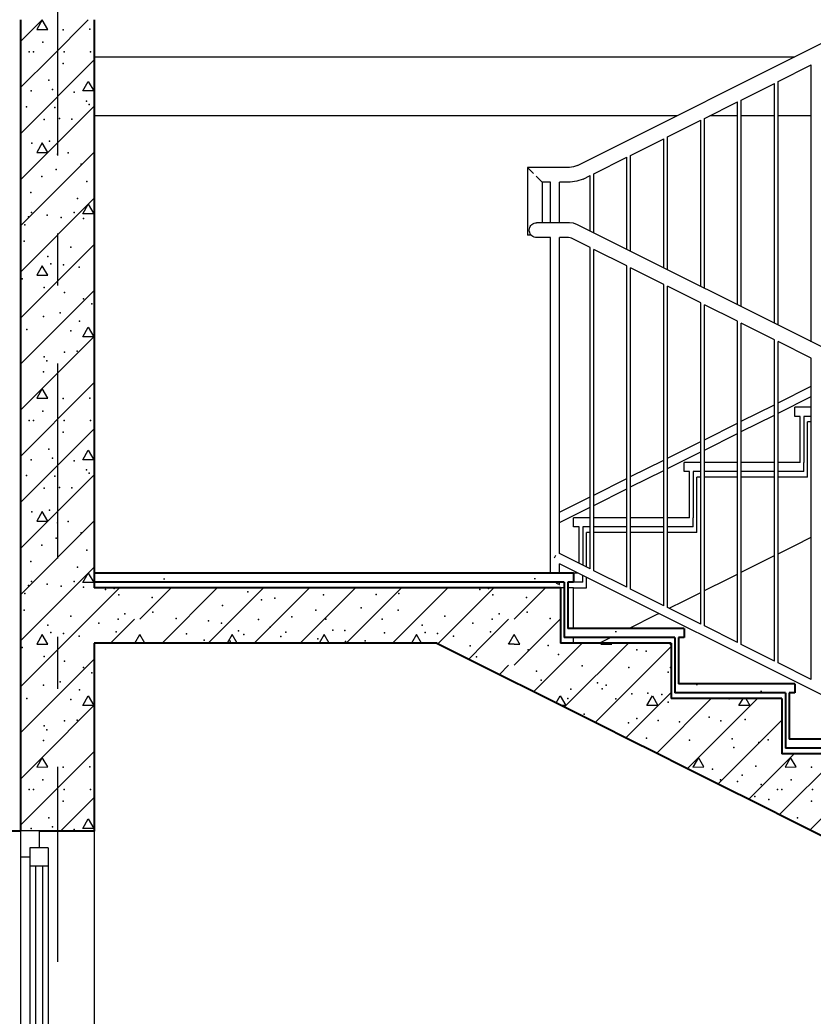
# Model space of a CAD drawing. Header units: millimetres. Extents: x 18162 to 7085488, y 72188 to 247925.
# Drawn here: x 3665227 to 3667379, y 98417 to 101118 of the extents above; entities that cross this region are included whole.
import ezdxf
from ezdxf.enums import TextEntityAlignment as Align

# ---------------------------------------------------------------- set-up
doc = ezdxf.new("R2010")
doc.units = ezdxf.units.MM
doc.header["$MEASUREMENT"] = 0
doc.linetypes.add('Double Dashed', pattern=[1093.611073, 529.166651, -211.666656, 141.111112, -211.666656])
doc.linetypes.add('Wipeout_Contour', pattern=[1000, 0, -1000])
for name, color, linetype in [('Archicad Windows', 7, 'Continuous'), ('Interior - Stair & Railing', 7, 'Continuous'), ('Structural - Bearing', 7, 'Continuous'), ('Structural - Grid', 7, 'Continuous'), ('Structural - Stair & Railing', 7, 'Continuous')]:
    doc.layers.add(name, color=color, linetype=linetype)
doc.styles.add('GENERATED_STYLE_3', font='', dxfattribs={"width": 0.8})
doc.styles.get('GENERATED_STYLE_3').set_extended_font_data('ISOCPEUR MON')
doc.dimstyles.new('GENERATED_STYLE__7', dxfattribs={"dimtxt": 220.000005, "dimasz": 114, "dimexe": 0.18, "dimexo": 342.629951, "dimgap": 0, "dimtad": 1, "dimdec": 0, "dimzin": 0, "dimdsep": 46, "dimtxsty": 'GENERATED_STYLE_3', "dimblk": 'ARROWHEAD_2', "dimblk1": 'ARROWHEAD_2', "dimblk2": 'ARROWHEAD_2', "dimcen": 0.09, "dimclrd": 13, "dimclre": 13, "dimclrt": 13, "dimadec": 0, "dimazin": 0, "dimtfac": 1, "dimtdec": 4, "dimtmove": 0, "dimatfit": 3, "dimfxl": 1, "dimtolj": 1, "dimtzin": 0, "dimarcsym": 0})
pattern_1 = [(45, (3761974.73, 95468), (-111.36932, 111.36932), [0, -105, 0, -157.5]), (110, (3762324.73, 95468), (148.0016, 53.86817), [0, -77, 0, -133])]

# ---------------------------------------------------------------- blocks, each defined once
blk = doc.blocks.new('*X864', base_point=(3761974.7, 95118))
at = {"layer": 'Structural - Bearing', "color": 7, "linetype": 'Continuous', "lineweight": 9}
for p, q in [((3665229.1, 100934.4), (3665312.7, 101018)), ((3665229.1, 100809.4), (3665429.1, 101009.4)), ((3665397.6, 100925.4), (3665412.8, 100951.4)), ((3665412.8, 100951.4), (3665427.7, 100925.4)), ((3665427.7, 100925.4), (3665397.6, 100925.4)), ((3665229.1, 100684.4), (3665429.1, 100884.4)), ((3665287.8, 100784.8), (3665272.9, 100758.7)), ((3665302.9, 100758.8), (3665287.8, 100784.8)), ((3665229.1, 100559.4), (3665429.1, 100759.4)), ((3665272.9, 100758.7), (3665302.9, 100758.8)), ((3665229.1, 100434.4), (3665429.1, 100634.4)), ((3665397.6, 100592.1), (3665412.8, 100618.1)), ((3665412.8, 100618.1), (3665427.7, 100592.1)), ((3665427.7, 100592.1), (3665397.6, 100592.1)), ((3665229.1, 100309.4), (3665429.1, 100509.4)), ((3665287.8, 100451.4), (3665272.9, 100425.4)), ((3665302.9, 100425.4), (3665287.8, 100451.4)), ((3665272.9, 100425.4), (3665302.9, 100425.4)), ((3665229.1, 100184.4), (3665429.1, 100384.4)), ((3665397.6, 100258.8), (3665412.8, 100284.8)), ((3665412.8, 100284.8), (3665427.7, 100258.7)), ((3665287.8, 100118.1), (3665429.1, 100259.4)), ((3665427.7, 100258.7), (3665397.6, 100258.8)), ((3665229.1, 99934.4), (3665412.8, 100118.1)), ((3665229.1, 100059.4), (3665287.8, 100118.1)), ((3665287.8, 100118.1), (3665272.9, 100092.1)), ((3665302.9, 100092.1), (3665287.8, 100118.1)), ((3665412.8, 100118.1), (3665429.1, 100134.4)), ((3665272.9, 100092.1), (3665302.9, 100092.1)), ((3665229.1, 99809.4), (3665429.1, 100009.4)), ((3665397.6, 99925.4), (3665412.8, 99951.4)), ((3665412.8, 99951.4), (3665427.7, 99925.4)), ((3665427.7, 99925.4), (3665397.6, 99925.4)), ((3665229.1, 99684.4), (3665429.1, 99884.4)), ((3665287.8, 99784.8), (3665272.9, 99758.7)), ((3665302.9, 99758.8), (3665287.8, 99784.8)), ((3665229.1, 99559.4), (3665429.1, 99759.4)), ((3665272.9, 99758.7), (3665302.9, 99758.8)), ((3665229.1, 99434.4), (3665429.1, 99634.4)), ((3665397.6, 99592.1), (3665412.8, 99618.1)), ((3665412.8, 99618.1), (3665427.7, 99592.1)), ((3665427.7, 99592.1), (3665397.6, 99592.1)), ((3665229.1, 99309.4), (3665429.1, 99509.4)), ((3665287.8, 99451.4), (3665272.9, 99425.4)), ((3665302.9, 99425.4), (3665287.8, 99451.4)), ((3665272.9, 99425.4), (3665302.9, 99425.4)), ((3665229.1, 99184.4), (3665429.1, 99384.4)), ((3665397.6, 99258.8), (3665412.8, 99284.8)), ((3665412.8, 99284.8), (3665427.7, 99258.7)), ((3665287.8, 99118.1), (3665429.1, 99259.4)), ((3665427.7, 99258.7), (3665397.6, 99258.8)), ((3665229.1, 98934.3), (3665412.8, 99118.1)), ((3665229.1, 99059.3), (3665287.8, 99118.1)), ((3665287.8, 99118.1), (3665272.9, 99092)), ((3665302.9, 99092.1), (3665287.8, 99118.1)), ((3665412.8, 99118.1), (3665429.1, 99134.4)), ((3665272.9, 99092), (3665302.9, 99092.1)), ((3665337.7, 98918), (3665429.1, 99009.3)), ((3665397.6, 98925.4), (3665412.8, 98951.4)), ((3665412.8, 98951.4), (3665427.7, 98925.4)), ((3665427.7, 98925.4), (3665397.6, 98925.4))]:
    blk.add_line(p, q, dxfattribs=at)
for p in [(3665344.5, 100999.8), (3665306.1, 100954.4), (3665257.8, 100925.4), (3665315.8, 100929.7), (3665374.1, 100922.4), (3665408, 100897.7), (3665244.8, 100882.4), (3665322.1, 100880.8), (3665414.8, 100888.6), (3665229.4, 100843.7), (3665293, 100847.8), (3665335.1, 100850.3), (3665367.7, 100848.7), (3665367.7, 100848.7), (3665307.6, 100788.9), (3665259.9, 100783.8), (3665428.6, 100768.6), (3665329.5, 100754.2), (3665357.8, 100758), (3665325.2, 100712.6), (3665393.3, 100726.9), (3665286.5, 100693.8), (3665409.1, 100679.7), (3665256.8, 100649.6), (3665383.9, 100633.6), (3665251, 100584.1), (3665258.7, 100595.5), (3665300.9, 100588.3), (3665339.1, 100582.6), (3665374.6, 100595.5), (3665399.7, 100579.5), (3665240.2, 100562.5), (3665238.5, 100517.6), (3665365.1, 100501.5), (3665303.1, 100476.5), (3665311.4, 100456.7), (3665345.3, 100454.3), (3665388.3, 100447.3), (3665233.1, 100416.1), (3665293.2, 100392.1), (3665348, 100379.2), (3665399.4, 100361.6), (3665422.5, 100347.7), (3665291.4, 100313.8), (3665336.2, 100323.4), (3665388.5, 100301.3), (3665246.4, 100278.2), (3665365.4, 100275.1), (3665292.7, 100204), (3665348.5, 100217.4), (3665382.4, 100219.4), (3665300.5, 100193.2), (3665291.2, 100163.8), (3665345, 100091.5), (3665417.2, 100092.7), (3665252.3, 100031.3), (3665264.4, 100031.5), (3665289, 100057.4), (3665347.1, 100031.3), (3665419.2, 100031.3), (3665344.5, 99999.8), (3665306.1, 99954.4), (3665257.8, 99925.4), (3665315.8, 99929.7), (3665374.1, 99922.4), (3665408, 99897.7), (3665244.8, 99882.4), (3665322.1, 99880.8), (3665414.8, 99888.5), (3665229.4, 99843.7), (3665293, 99847.8), (3665335.1, 99850.3), (3665367.7, 99848.7), (3665367.7, 99848.7), (3665307.6, 99788.9), (3665259.9, 99783.8), (3665428.6, 99768.6), (3665329.5, 99754.1), (3665357.8, 99758), (3665325.2, 99712.6), (3665393.3, 99726.9), (3665286.5, 99693.8), (3665409.1, 99679.7), (3665256.8, 99649.6), (3665383.9, 99633.6), (3665251, 99584.1), (3665258.7, 99595.5), (3665300.9, 99588.3), (3665339.1, 99582.6), (3665374.6, 99595.5), (3665399.7, 99579.5), (3665240.2, 99562.5), (3665238.5, 99517.6), (3665365.1, 99501.5), (3665303.1, 99476.5), (3665311.4, 99456.7), (3665345.3, 99454.3), (3665388.3, 99447.3), (3665233.1, 99416.1), (3665293.2, 99392.1), (3665348, 99379.2), (3665399.4, 99361.6), (3665422.5, 99347.7), (3665291.4, 99313.8), (3665336.2, 99323.4), (3665246.4, 99278.1), (3665365.4, 99275), (3665388.5, 99301.3), (3665292.7, 99204), (3665348.5, 99217.4), (3665382.4, 99219.4), (3665300.5, 99193.1), (3665291.2, 99163.8), (3665345, 99091.5), (3665417.2, 99092.7), (3665289, 99057.4), (3665252.3, 99031.3), (3665264.4, 99031.4), (3665347.1, 99031.3), (3665419.2, 99031.3), (3665344.5, 98999.7), (3665306.1, 98954.4), (3665257.8, 98925.4), (3665315.8, 98929.7), (3665374.1, 98922.4)]:
    blk.add_point(p, dxfattribs=at)
blk = doc.blocks.new('*X870', base_point=(3761974.7, 95118))
at = {"layer": 'Structural - Stair & Railing', "color": 7, "linetype": 'Continuous', "lineweight": 9}
for p, q in [((3666361.4, 99426.6), (3666362.8, 99428)), ((3666444.8, 99384.9), (3666487.8, 99428)), ((3666552.9, 99425.4), (3666554.4, 99428)), ((3666568, 99425.4), (3666552.9, 99425.4)), ((3666568, 99368.1), (3666628, 99428)), ((3666568, 99425.4), (3666583.1, 99425.4)), ((3666583.1, 99425.4), (3666581.6, 99428)), ((3666621.5, 99296.6), (3666753, 99428)), ((3666704.8, 99254.9), (3666878, 99428)), ((3666788.2, 99213.2), (3666994.1, 99419.1)), ((3666804.6, 99428), (3666803.1, 99425.4)), ((3666803.1, 99425.4), (3666833.1, 99425.4)), ((3666833.1, 99425.4), (3666831.6, 99428)), ((3666528.1, 99343.3), (3666552.9, 99368.1)), ((3666682.2, 99266.2), (3666693, 99284.8)), ((3666693, 99284.8), (3666707.9, 99258.7)), ((3666871.5, 99171.6), (3666994.1, 99294.1)), ((3666927.9, 99258.8), (3666943, 99284.8)), ((3666943, 99284.8), (3666957.9, 99258.7)), ((3666954.8, 99129.9), (3667103, 99278)), ((3667068, 99118.1), (3667228, 99278)), ((3667177.9, 99258.8), (3667189.1, 99278)), ((3667196.9, 99278), (3667207.9, 99258.7)), ((3666707.9, 99258.7), (3666697.2, 99258.7)), ((3666957.9, 99258.7), (3666927.9, 99258.8)), ((3667207.9, 99258.7), (3667177.9, 99258.8)), ((3667193, 99118.1), (3667294.1, 99219.1)), ((3667038.2, 99088.2), (3667068, 99118.1)), ((3667068, 99118.1), (3667053.1, 99092)), ((3667083.1, 99092.1), (3667068, 99118.1)), ((3667121.5, 99046.6), (3667193, 99118.1)), ((3667204.9, 99004.9), (3667318, 99118.1)), ((3667288.2, 98963.2), (3667443, 99118.1)), ((3667318, 99118.1), (3667303.1, 99092)), ((3667318, 99118.1), (3667328, 99128)), ((3667333.1, 99092.1), (3667318, 99118.1)), ((3667371.5, 98921.6), (3667568, 99118.1)), ((3667053.1, 99092), (3667083.1, 99092.1)), ((3667303.1, 99092), (3667333.1, 99092.1))]:
    blk.add_line(p, q, dxfattribs=at)
for p in [(3666448.8, 99420.6), (3666448.8, 99420.6), (3666660, 99421.8), (3666992.3, 99424.1), (3666466.1, 99390.4), (3666606.5, 99409.7), (3666688.2, 99397.4), (3666901.1, 99409.4), (3666926.4, 99406), (3666752.6, 99366.3), (3666879.2, 99362), (3666992.3, 99362.3), (3666628.8, 99351.6), (3666986.1, 99349.2), (3666641.5, 99327.6), (3666721.5, 99303), (3666794.5, 99319.9), (3666806.8, 99304.4), (3666817.7, 99313.7), (3666714.1, 99278.1), (3666843.9, 99276.6), (3666887.2, 99290.5), (3666930.7, 99292.3), (3666969.1, 99289), (3667151.4, 99276.6), (3666985.8, 99268.3), (3666757.9, 99235.4), (3666901.3, 99223.8), (3667097.4, 99227.1), (3667194.7, 99221), (3666877.9, 99211.7), (3666958.8, 99218.1), (3667016.6, 99214.2), (3667128.8, 99217.4), (3667128.8, 99217.4), (3666927.4, 99170), (3667159.2, 99168.4), (3667044, 99165.3), (3667163.8, 99145.2), (3667231.7, 99158.1), (3667257.1, 99166.1), (3667106.1, 99086.3), (3667223.3, 99094.1), (3667375.2, 99091.5), (3667187.1, 99069.6), (3667128.3, 99057), (3667174.3, 99052.9), (3667238.2, 99044.8), (3667319.2, 99057.4), (3667221, 99012.1), (3667282.6, 99031.3), (3667294.6, 99031.4), (3667377.3, 99031.3), (3667259.3, 99004), (3667374.7, 98999.7), (3667336.4, 98954.4)]:
    blk.add_point(p, dxfattribs=at)
blk = doc.blocks.new('*X871', base_point=(3761974.7, 95118))
at = {"layer": 'Structural - Stair & Railing', "color": 7, "linetype": 'Continuous', "lineweight": 9}
for p, q in [((3665429.1, 99509.4), (3665497.7, 99578)), ((3665552.9, 99493.1), (3665637.8, 99578)), ((3665612.8, 99428), (3665762.8, 99578)), ((3665737.8, 99428), (3665887.8, 99578)), ((3665862.8, 99428), (3666012.8, 99578)), ((3665987.8, 99428), (3666137.8, 99578)), ((3666112.8, 99428), (3666262.8, 99578)), ((3666237.8, 99428), (3666387.8, 99578)), ((3666362.8, 99428), (3666512.8, 99578)), ((3666568, 99493.1), (3666653, 99578)), ((3665472.7, 99428), (3665537.8, 99493.1)), ((3666487.8, 99428), (3666552.9, 99493.1)), ((3666628, 99428), (3666694.1, 99494.1)), ((3665539.3, 99428), (3665552.9, 99451.4)), ((3665566.5, 99428), (3665552.9, 99451.4)), ((3665802.9, 99451.4), (3665789.5, 99428)), ((3665816.5, 99428), (3665802.9, 99451.4)), ((3666052.9, 99451.4), (3666039.5, 99428)), ((3666066.5, 99428), (3666052.9, 99451.4)), ((3666302.9, 99451.4), (3666289.5, 99428)), ((3666316.5, 99428), (3666302.9, 99451.4)), ((3666554.4, 99428), (3666568, 99451.4)), ((3666581.6, 99428), (3666568, 99451.4))]:
    blk.add_line(p, q, dxfattribs=at)
for p in [(3665459.6, 99573.3), (3665483.1, 99576.3), (3666474.7, 99573.3), (3666498.2, 99576.3), (3665495.2, 99559.4), (3665586.2, 99551.7), (3665845.8, 99567.1), (3665882.3, 99545.5), (3665918.8, 99549.8), (3666051.3, 99559.4), (3666193.5, 99559.5), (3666255.3, 99562.5), (3666510.3, 99559.4), (3666601.3, 99551.7), (3665777.2, 99530.5), (3666152.8, 99524.1), (3665493.6, 99492.9), (3665512.3, 99507.8), (3665588.1, 99512.2), (3665651.1, 99494.5), (3665874.8, 99491.9), (3665964.7, 99499.2), (3666030.4, 99517.6), (3666057.5, 99492.9), (3666210.2, 99492.9), (3666253.6, 99517.6), (3666380.3, 99501.5), (3666508.7, 99492.9), (3666527.4, 99507.8), (3666603.3, 99512.2), (3666666.2, 99494.5), (3665441, 99481.7), (3665739.3, 99488.9), (3665774.2, 99481.7), (3665906.1, 99471.3), (3666318.2, 99476.5), (3666456.1, 99481.7), (3665488.7, 99458.9), (3665678.9, 99452.8), (3665820.1, 99461.8), (3665834.9, 99451.3), (3665935.1, 99446.4), (3665948.6, 99457.8), (3666035.1, 99439.6), (3666076, 99463.1), (3666108.5, 99462), (3666216.7, 99455.8), (3666326.5, 99456.7), (3666360.4, 99454.3), (3666403.4, 99447.3), (3666503.8, 99458.9), (3666694, 99452.8), (3665727.3, 99435.7), (3665798, 99433.3), (3666110.5, 99432.2), (3666164.1, 99434.2)]:
    blk.add_point(p, dxfattribs=at)
blk = doc.blocks.new('*X978', base_point=(3761974.7, 95118))
at = {"layer": 'Structural - Bearing', "color": 7, "linetype": 'Continuous', "lineweight": 9}
for p, q in [((3665229.1, 101059.4), (3665287.7, 101118)), ((3665287.7, 101118), (3665272.9, 101092.1)), ((3665302.9, 101092.1), (3665287.8, 101118)), ((3665312.7, 101018), (3665412.7, 101118)), ((3665272.9, 101092.1), (3665302.9, 101092.1))]:
    blk.add_line(p, q, dxfattribs=at)
for p in [(3665345, 101091.5), (3665417.2, 101092.7), (3665252.3, 101031.3), (3665264.4, 101031.5), (3665289, 101057.4), (3665347.1, 101031.3), (3665419.2, 101031.3)]:
    blk.add_point(p, dxfattribs=at)
blk = doc.blocks.new('Standard grid marker[358]_3', base_point=(3665329.1, 147118))
at = {"layer": 'Structural - Grid', "color": 13, "linetype": 'Double Dashed', "lineweight": 13}
blk.add_line((3665329.1, 146118), (3665329.1, 88118), dxfattribs=at)
at = {"layer": 'Structural - Grid', "color": 13, "lineweight": 13, "style": 'GENERATED_STYLE_3'}
blk.add_attdef('AC_MarkerText_1', text='', height=250, rotation=360, dxfattribs=at).set_placement((3665329.1, 86943), align=Align.TOP_CENTER)
blk = doc.blocks.new('*D1196', base_point=(3761974.7, 95118))
at = {"color": 12, "linetype": 'Continuous', "lineweight": 35}
for p, q in [((3661904.5, 99661.3), (3662054.5, 99574.7)), ((3661904.5, 98961.3), (3662054.5, 98874.7))]:
    blk.add_line(p, q, dxfattribs=at)
at = {"color": 13, "linetype": 'Continuous', "lineweight": 13}
for p, q in [((3665086.4, 99618), (3661867, 99618)), ((3661979.5, 98918), (3661979.5, 99618)), ((3664636.4, 98918), (3661867, 98918))]:
    blk.add_line(p, q, dxfattribs=at)
at = {"color": 13, "lineweight": 13, "insert": (3661999.4, 99083.6), "char_height": 220, "attachment_point": 7, "rotation": 90, "style": 'GENERATED_STYLE_3'}
blk.add_mtext('\\A1;{\\pql;\\fISOCPEUR MON|b0|i0|c0|p0;\\W0.800000;700}', dxfattribs=at)
blk = doc.blocks.new('ARROWHEAD_2')
at = {"color": 0, "linetype": 'Continuous', "lineweight": 0}
for p, q in [((-0.378, -0.655), (0.378, 0.655)), ((0, 0), (-1, 0))]:
    blk.add_line(p, q, dxfattribs=at)
blk = doc.blocks.new('*D1197', base_point=(3761974.7, 95118))
at = {"color": 12, "linetype": 'Continuous', "lineweight": 35}
for p, q in [((3661904.5, 101161.3), (3662054.5, 101074.7)), ((3661904.5, 99661.3), (3662054.5, 99574.7))]:
    blk.add_line(p, q, dxfattribs=at)
at = {"color": 13, "linetype": 'Continuous', "lineweight": 13}
for p, q in [((3664636.4, 101118), (3661867, 101118)), ((3661979.5, 99618), (3661979.5, 101118)), ((3665086.4, 99618), (3661867, 99618))]:
    blk.add_line(p, q, dxfattribs=at)
at = {"color": 13, "lineweight": 13, "insert": (3662043.3, 100108.9), "char_height": 220, "attachment_point": 7, "rotation": 90, "style": 'GENERATED_STYLE_3'}
blk.add_mtext('\\A1;{\\pql;\\fISOCPEUR MON|b0|i0|c0|p0;\\W0.800000;1,500}', dxfattribs=at)

msp = doc.modelspace()

# ---------------------------------------------------------------- hatches: boundary and pattern name
at = {"layer": 'Structural - Stair & Railing', "linetype": 'Continuous', "lineweight": 9}
h = msp.add_hatch(dxfattribs=at)
h.set_pattern_fill('Cut_Stone_0003', style=0, pattern_type=2)
h.set_pattern_definition(pattern_1)
h.paths.add_polyline_path([(3665429.1, 99593), (3666729.1, 99593), (3666729.1, 99618), (3665429.1, 99618)])
h = msp.add_hatch(dxfattribs=at)
h.set_pattern_fill('Cut_Stone_0003', style=0, pattern_type=2)
h.set_pattern_definition(pattern_1)
h.paths.add_polyline_path([(3666714.1, 99593), (3666704.1, 99593), (3666704.1, 99468), (3666714.1, 99468)])
h = msp.add_hatch(dxfattribs=at)
h.set_pattern_fill('Cut_Stone_0003', style=0, pattern_type=2)
h.set_pattern_definition(pattern_1)
h.paths.add_polyline_path([(3666704.1, 99443), (3667029.1, 99443), (3667029.1, 99468), (3666704.1, 99468)])
h = msp.add_hatch(dxfattribs=at)
h.set_pattern_fill('Cut_Stone_0003', style=0, pattern_type=2)
h.set_pattern_definition(pattern_1)
h.paths.add_polyline_path([(3667014.1, 99443), (3667004.1, 99443), (3667004.1, 99318), (3667014.1, 99318)])
h = msp.add_hatch(dxfattribs=at)
h.set_pattern_fill('Cut_Stone_0003', style=0, pattern_type=2)
h.set_pattern_definition(pattern_1)
h.paths.add_polyline_path([(3667004.1, 99318), (3667004.1, 99293), (3667329.1, 99293), (3667329.1, 99318)])
h = msp.add_hatch(dxfattribs=at)
h.set_pattern_fill('Cut_Stone_0003', style=0, pattern_type=2)
h.set_pattern_definition(pattern_1)
h.paths.add_polyline_path([(3667314.1, 99293), (3667304.1, 99293), (3667304.1, 99168), (3667314.1, 99168)])
h = msp.add_hatch(dxfattribs=at)
h.set_pattern_fill('Cut_Stone_0003', style=0, pattern_type=2)
h.set_pattern_definition(pattern_1)
h.paths.add_polyline_path([(3667304.1, 99143), (3667629.1, 99143), (3667629.1, 99168), (3667304.1, 99168)])

# ---------------------------------------------------------------- linework, layer by layer
at = {"layer": 'Archicad Windows', "color": 7, "linetype": 'Continuous', "lineweight": 9}
for p, q in [((3665429.1, 98918), (3665429.1, 98118)), ((3665304.1, 98783.9), (3665304.1, 98729.1)), ((3665304.1, 98729.1), (3665304.1, 98694.9)), ((3665304.1, 98694.9), (3665304.1, 98640.1)), ((3665304.1, 98640.1), (3665304.1, 98605.8)), ((3665304.1, 98605.8), (3665304.1, 98551)), ((3665304.1, 98551), (3665304.1, 98516.8)), ((3665304.1, 98516.8), (3665304.1, 98462)), ((3665304.1, 98462), (3665304.1, 98427.7)), ((3665304.1, 98427.7), (3665304.1, 98372.9))]:
    msp.add_line(p, q, dxfattribs=at)
at = {"layer": 'Interior - Stair & Railing', "color": 7, "linetype": 'Continuous', "lineweight": 9}
for p, q in [((3666739.6, 100723.3), (3668253.8, 101480.4)), ((3667284.1, 100950.8), (3667374.1, 100995.8)), ((3667374.1, 100245.5), (3667374.1, 100995.8)), ((3667284.1, 100290.5), (3667284.1, 100950.8)), ((3667184.1, 100900.8), (3667274.1, 100945.8)), ((3667274.1, 100295.5), (3667274.1, 100945.8)), ((3667084.1, 100850.8), (3667174.1, 100895.8)), ((3667174.1, 100345.5), (3667174.1, 100895.8)), ((3667184.1, 100340.5), (3667184.1, 100900.8)), ((3666984.1, 100800.8), (3667074.1, 100845.8)), ((3667074.1, 100395.5), (3667074.1, 100845.8)), ((3667084.1, 100390.5), (3667084.1, 100850.8)), ((3666884.1, 100750.8), (3666974.1, 100795.8)), ((3666974.1, 100445.5), (3666974.1, 100795.8)), ((3666984.1, 100440.5), (3666984.1, 100800.8)), ((3666784.1, 100700.8), (3666874.1, 100745.8)), ((3666874.1, 100495.5), (3666874.1, 100745.8)), ((3666884.1, 100490.5), (3666884.1, 100750.8)), ((3666717.8, 100718.1), (3666604.1, 100718)), ((3666604.4, 100717.7), (3666604.1, 100718)), ((3666604.1, 100718), (3666604.1, 100534)), ((3666605.3, 100716.8), (3666604.4, 100717.7)), ((3666606.7, 100715.3), (3666605.3, 100716.8)), ((3666608.7, 100713.3), (3666606.7, 100715.3)), ((3666611.2, 100710.9), (3666608.7, 100713.3)), ((3666614.1, 100708), (3666611.2, 100710.9)), ((3666617.2, 100704.9), (3666614.1, 100708)), ((3666729, 100719.4), (3666717.8, 100718.1)), ((3666739.6, 100723.3), (3666729, 100719.4)), ((3666620.6, 100701.5), (3666617.2, 100704.9)), ((3666630.9, 100691.2), (3666627.5, 100694.6)), ((3666634.1, 100688), (3666630.9, 100691.2)), ((3666636.9, 100685.2), (3666634.1, 100688)), ((3666639.4, 100682.7), (3666636.9, 100685.2)), ((3666641.4, 100680.7), (3666639.4, 100682.7)), ((3666642.8, 100679.3), (3666641.4, 100680.7)), ((3666738.3, 100680.3), (3666720.2, 100678.2)), ((3666755.4, 100686.5), (3666738.3, 100680.3)), ((3666755.4, 100686.5), (3666774.1, 100695.8)), ((3666774.1, 100545.5), (3666774.1, 100695.8)), ((3666784.1, 100540.5), (3666784.1, 100700.8)), ((3666643.8, 100678.4), (3666642.8, 100679.3)), ((3666644.1, 100678.1), (3666643.8, 100678.4)), ((3666667.1, 100678.1), (3666644.1, 100678.1)), ((3666644.1, 100678.1), (3666644.1, 100568)), ((3666667.1, 100567.9), (3666667.1, 100678.1)), ((3666720.2, 100678.2), (3666691.1, 100678.1)), ((3666691.1, 100567.9), (3666691.1, 100678.1)), ((3666609, 100548), (3666609.3, 100551.5)), ((3666609.3, 100544.5), (3666609, 100548)), ((3666609.3, 100551.5), (3666610.3, 100554.8)), ((3666610.2, 100541.2), (3666609.3, 100544.5)), ((3666610.3, 100554.8), (3666611.7, 100558)), ((3666611.7, 100558), (3666613.7, 100560.9)), ((3666613.7, 100560.9), (3666616.2, 100563.3)), ((3666616.2, 100563.3), (3666619.1, 100565.3)), ((3666619.1, 100565.3), (3666622.2, 100566.8)), ((3666622.2, 100566.8), (3666625.6, 100567.7)), ((3666625.6, 100567.7), (3666629.1, 100568)), ((3666717.8, 100567.9), (3666629.1, 100568)), ((3666729, 100566.6), (3666717.8, 100567.9)), ((3666739.6, 100562.7), (3666729, 100566.6)), ((3669418.5, 99223.3), (3666739.6, 100562.7)), ((3666604.4, 100534), (3666604.1, 100534)), ((3666605.3, 100534), (3666604.4, 100534)), ((3666606.7, 100534), (3666605.3, 100534)), ((3666608.7, 100534), (3666606.7, 100534)), ((3666611.2, 100534), (3666608.7, 100534)), ((3666611.7, 100538), (3666610.2, 100541.2)), ((3666614.1, 100534), (3666611.2, 100534)), ((3666613.7, 100535.2), (3666611.7, 100538)), ((3666616.2, 100532.7), (3666613.7, 100535.2)), ((3666614.9, 100534), (3666614.1, 100534)), ((3666619, 100530.7), (3666616.2, 100532.7)), ((3666622.2, 100529.2), (3666619, 100530.7)), ((3666625.6, 100528.3), (3666622.2, 100529.2)), ((3666629, 100528), (3666625.6, 100528.3)), ((3666667.1, 100527.9), (3666629, 100528)), ((3666667.1, 99618), (3666667.1, 100527.9)), ((3666715.5, 100527.9), (3666691.1, 100527.9)), ((3666691.1, 99671), (3666691.1, 100527.9)), ((3666719.8, 100527.4), (3666715.5, 100527.9)), ((3666723.8, 100525.9), (3666719.8, 100527.4)), ((3666774.1, 100500.8), (3666723.8, 100525.9)), ((3666774.1, 99629.5), (3666774.1, 100500.8)), ((3666874.1, 100450.8), (3666784.1, 100495.8)), ((3666784.1, 99624.5), (3666784.1, 100495.8)), ((3666874.1, 99579.5), (3666874.1, 100450.8)), ((3666974.1, 100400.8), (3666884.1, 100445.8)), ((3666884.1, 99574.5), (3666884.1, 100445.8)), ((3666974.1, 99529.5), (3666974.1, 100400.8)), ((3667074.1, 100350.8), (3666984.1, 100395.8)), ((3666984.1, 99524.5), (3666984.1, 100395.8)), ((3667074.1, 99479.5), (3667074.1, 100350.8)), ((3667174.1, 100300.8), (3667084.1, 100345.8)), ((3667084.1, 99474.5), (3667084.1, 100345.8)), ((3667174.1, 99429.5), (3667174.1, 100300.8)), ((3667274.1, 100250.8), (3667184.1, 100295.8)), ((3667184.1, 99424.5), (3667184.1, 100295.8)), ((3667274.1, 99379.5), (3667274.1, 100250.8)), ((3667374.1, 100200.8), (3667284.1, 100245.8)), ((3667284.1, 99374.5), (3667284.1, 100245.8)), ((3667374.1, 99329.5), (3667374.1, 100200.8)), ((3667284.1, 100079.5), (3667374.1, 100124.5)), ((3667284.1, 100051.5), (3667374.1, 100096.5)), ((3667184.1, 100029.5), (3667274.1, 100074.5)), ((3667184.1, 100001.5), (3667274.1, 100046.5)), ((3667084.1, 99979.5), (3667174.1, 100024.5)), ((3667084.1, 99951.5), (3667174.1, 99996.5)), ((3666984.1, 99929.5), (3667074.1, 99974.5)), ((3666884.1, 99879.5), (3666974.1, 99924.5)), ((3666984.1, 99901.5), (3667074.1, 99946.5)), ((3666884.1, 99851.5), (3666974.1, 99896.5)), ((3666784.1, 99829.5), (3666874.1, 99874.5)), ((3666784.1, 99801.5), (3666874.1, 99846.5)), ((3666691.1, 99783), (3666774.1, 99824.5)), ((3666691.1, 99755), (3666774.1, 99796.5)), ((3666677.3, 99659.5), (3666678.1, 99661.1)), ((3666678.1, 99661.1), (3666679.1, 99663)), ((3666679.1, 99663), (3666680, 99664.9)), ((3666680, 99664.9), (3666680.8, 99666.5)), ((3666774.1, 99629.5), (3666691.1, 99671)), ((3667467.1, 99255), (3666691.1, 99643)), ((3666691.1, 99618), (3666691.1, 99643)), ((3666874.1, 99579.5), (3666784.1, 99624.5)), ((3666679.1, 99593), (3666681.1, 99592)), ((3666681.1, 99592), (3666683.2, 99591)), ((3666683.2, 99591), (3666685.1, 99590)), ((3666685.1, 99590), (3666686.8, 99589.1)), ((3666686.8, 99589.1), (3666688.2, 99588.4)), ((3666688.2, 99588.4), (3666689.4, 99587.8)), ((3666689.4, 99587.8), (3666690.3, 99587.4)), ((3666690.3, 99587.4), (3666690.9, 99587.1)), ((3666690.9, 99587.1), (3666691.1, 99587)), ((3666691.1, 99587), (3666691.1, 99593)), ((3666974.1, 99529.5), (3666884.1, 99574.5)), ((3667074.1, 99479.5), (3666984.1, 99524.5)), ((3667174.1, 99429.5), (3667084.1, 99474.5)), ((3667274.1, 99379.5), (3667184.1, 99424.5)), ((3667374.1, 99329.5), (3667284.1, 99374.5))]:
    msp.add_line(p, q, dxfattribs=at)
at = {"layer": 'Structural - Bearing', "color": 7, "linetype": 'Continuous', "lineweight": 25}
for p, q in [((3665229.1, 101118), (3665229.1, 101018)), ((3665429.1, 101118), (3665429.1, 101018)), ((3665229.1, 101018), (3665229.1, 98918)), ((3665429.1, 101018), (3665429.1, 99618)), ((3665429.1, 99618), (3665429.1, 99593)), ((3665429.1, 99593), (3665429.1, 99578)), ((3665429.1, 99428), (3665429.1, 98918))]:
    msp.add_line(p, q, dxfattribs=at)
at = {"layer": 'Structural - Bearing', "color": 7, "linetype": 'Continuous', "lineweight": 9}
for p, q in [((3665429.1, 101018), (3667329.1, 101018)), ((3667009.1, 100858), (3665429.1, 100858)), ((3667174.1, 100858), (3667098.5, 100858)), ((3667274.1, 100858), (3667184, 100858)), ((3667374.1, 100858), (3667284, 100858))]:
    msp.add_line(p, q, dxfattribs=at)
at = {"layer": 'Structural - Bearing', "color": 7, "linetype": 'Continuous', "lineweight": 25, "flags": 128}
msp.add_lwpolyline([(3665429.1, 98918), (3665279.1, 98918), (3665229.1, 98918), (3665079.1, 98918), (3665029.1, 98918), (3664979.1, 98918)], dxfattribs=at)
at = {"layer": 'Structural - Stair & Railing', "color": 7, "linetype": 'Continuous', "lineweight": 9}
for p, q in [((3667374.1, 100068), (3667329.1, 100068)), ((3667329.1, 100043), (3667329.1, 100068)), ((3667344.1, 100043), (3667329.1, 100043)), ((3667344.1, 99918), (3667344.1, 100043)), ((3667354.1, 100043), (3667354.1, 99918)), ((3667374.1, 100043), (3667354.1, 100043)), ((3667364.1, 99878), (3667364.1, 100028)), ((3667374.1, 100028), (3667364.1, 100028)), ((3667074.1, 99918), (3667029.1, 99918)), ((3667029.1, 99893), (3667029.1, 99918)), ((3667174.1, 99918), (3667084.1, 99918)), ((3667274.1, 99918), (3667184.1, 99918)), ((3667344.1, 99918), (3667284.1, 99918)), ((3667354.1, 99893), (3667354.1, 99918)), ((3667044.1, 99893), (3667029.1, 99893)), ((3667044.1, 99768), (3667044.1, 99893)), ((3667054.1, 99893), (3667054.1, 99768)), ((3667074.1, 99893), (3667054.1, 99893)), ((3667064.1, 99728), (3667064.1, 99878)), ((3667074.1, 99878), (3667064.1, 99878)), ((3667174.1, 99893), (3667084.1, 99893)), ((3667174.1, 99878), (3667084.1, 99878)), ((3667274.1, 99893), (3667184.1, 99893)), ((3667274.1, 99878), (3667184.1, 99878)), ((3667354.1, 99893), (3667284.1, 99893)), ((3667364.1, 99878), (3667284.1, 99878)), ((3666774.1, 99768), (3666729.1, 99768)), ((3666729.1, 99743), (3666729.1, 99768)), ((3666874.1, 99768), (3666784.1, 99768)), ((3666974.1, 99768), (3666884.1, 99768)), ((3667044.1, 99768), (3666984.1, 99768)), ((3667054.1, 99743), (3667054.1, 99768)), ((3666744.1, 99743), (3666729.1, 99743)), ((3666744.1, 99644.5), (3666744.1, 99743)), ((3666754.1, 99743), (3666754.1, 99639.5)), ((3666774.1, 99743), (3666754.1, 99743)), ((3666874.1, 99743), (3666784.1, 99743)), ((3666974.1, 99743), (3666884.1, 99743)), ((3667054.1, 99743), (3666984.1, 99743)), ((3666764.1, 99634.5), (3666764.1, 99728)), ((3666774.1, 99728), (3666764.1, 99728)), ((3666874.1, 99728), (3666784.1, 99728)), ((3666974.1, 99728), (3666884.1, 99728)), ((3667064.1, 99728), (3666984.1, 99728)), ((3667329.1, 99692.8), (3667374.1, 99715.3)), ((3667284.1, 99670.3), (3667329.1, 99692.8)), ((3667229.1, 99642.8), (3667254.1, 99655.3)), ((3667254.1, 99655.3), (3667274.1, 99665.3)), ((3667184.1, 99620.3), (3667229.1, 99642.8)), ((3666741.1, 99618), (3666729.1, 99618)), ((3666754.1, 99593), (3666754.1, 99611.5)), ((3666764.1, 99578), (3666764.1, 99606.5)), ((3667129.1, 99592.8), (3667174.1, 99615.3)), ((3666704.1, 99578), (3666694.1, 99578)), ((3666729.1, 99578), (3666714.1, 99578)), ((3666754.1, 99593), (3666729.1, 99593)), ((3666729.1, 99578), (3666764.1, 99578)), ((3666729.1, 99468), (3666729.1, 99578)), ((3667084.1, 99570.3), (3667104.1, 99580.3)), ((3667104.1, 99580.3), (3667129.1, 99592.8)), ((3667029.1, 99542.8), (3667074.1, 99565.3)), ((3666988.2, 99522.4), (3667029.1, 99542.8)), ((3666879.5, 99468), (3666954.1, 99505.3)), ((3666954.1, 99505.3), (3666960.3, 99508.4)), ((3666729.1, 99428), (3666729.1, 99443)), ((3666804.1, 99430.3), (3666829.5, 99443)), ((3666799.5, 99428), (3666804.1, 99430.3))]:
    msp.add_line(p, q, dxfattribs=at)
at = {"layer": 'Structural - Stair & Railing', "color": 7, "linetype": 'Continuous', "lineweight": 25}
for p, q in [((3666729.1, 99618), (3665429.1, 99618)), ((3666729.1, 99618), (3666729.1, 99593)), ((3666704.1, 99593), (3665429.1, 99593)), ((3666694.1, 99578), (3665429.1, 99578)), ((3666694.1, 99578), (3666694.1, 99428)), ((3666704.1, 99593), (3666704.1, 99468)), ((3666714.1, 99593), (3666714.1, 99468)), ((3666729.1, 99593), (3666714.1, 99593)), ((3666704.1, 99468), (3666704.1, 99443)), ((3667029.1, 99468), (3666714.1, 99468)), ((3667029.1, 99468), (3667029.1, 99443)), ((3667004.1, 99443), (3666704.1, 99443)), ((3667004.1, 99443), (3667004.1, 99318)), ((3667014.1, 99443), (3667014.1, 99318)), ((3667029.1, 99443), (3667014.1, 99443)), ((3666358.6, 99428), (3665429.1, 99428)), ((3666994.1, 99428), (3666694.1, 99428)), ((3666994.1, 99428), (3666994.1, 99278)), ((3667004.1, 99318), (3667004.1, 99293)), ((3667329.1, 99318), (3667014.1, 99318)), ((3667329.1, 99318), (3667329.1, 99293)), ((3667294.1, 99278), (3666994.1, 99278)), ((3667304.1, 99293), (3667004.1, 99293)), ((3667294.1, 99278), (3667294.1, 99128)), ((3667304.1, 99293), (3667304.1, 99168)), ((3667314.1, 99293), (3667314.1, 99168)), ((3667329.1, 99293), (3667314.1, 99293)), ((3667304.1, 99168), (3667304.1, 99143)), ((3667429.1, 99168), (3667314.1, 99168)), ((3667604.1, 99143), (3667304.1, 99143)), ((3667594.1, 99128), (3667294.1, 99128))]:
    msp.add_line(p, q, dxfattribs=at)
at = {"layer": 'Structural - Stair & Railing', "color": 7, "linetype": 'Continuous', "lineweight": 25, "flags": 128}
msp.add_lwpolyline([(3666358.6, 99428), (3666804.1, 99205.3), (3666879.1, 99167.8), (3666954.1, 99130.3), (3667029.1, 99092.8), (3667129.1, 99042.8), (3667229.1, 98992.8), (3667329.1, 98942.8), (3667404.1, 98905.3), (3667479.1, 98867.8), (3667554.1, 98830.3), (3667629.1, 98792.8), (3667729.1, 98742.8), (3667829.1, 98692.8), (3667929.1, 98642.8), (3668029.1, 98592.8), (3668129.1, 98542.8), (3668229.1, 98492.8), (3668304.1, 98455.3), (3668379.1, 98417.8), (3668454.1, 98380.3)], dxfattribs=at)

# ---------------------------------------------------------------- block references
at = {"layer": 'Structural - Bearing', "lineweight": 0}
for name in ['*X978', '*X864']:
    msp.add_blockref(name, (3761974.7, 95118), dxfattribs=at)
at = {"layer": 'Structural - Stair & Railing', "lineweight": 0}
for name in ['*X871', '*X870']:
    msp.add_blockref(name, (3761974.7, 95118), dxfattribs=at)

# ---------------------------------------------------------------- dimensions: what is measured, and where the dimension line sits
at = {"color": 13, "linetype": 'Continuous', "lineweight": 13}
dim = msp.add_linear_dim(base=(3661979.5, 101118), p1=(3665429.1, 99618), p2=(3664979.1, 101118), angle=90, dimstyle='GENERATED_STYLE__7', dxfattribs=at)
dim.commit()
dim.dimension.update_dxf_attribs({"geometry": '*D1197', "text_midpoint": (3661825.5, 100477.5), "dimtype": 160, "text_rotation": 90})

# ---------------------------------------------------------------- wipeouts: each hides what was drawn before it
at = {"color": 254, "linetype": 'Wipeout_Contour', "lineweight": 0, "ltscale": 14666446.8660039}
msp.add_wipeout([(3665254.1, 98823), (3665304.1, 98823), (3665304.1, 98873), (3665254.1, 98873)], dxfattribs=at).dxf.layer = 'Archicad Windows'

# ---------------------------------------------------------------- next in the draw order: linework, layer by layer
at = {"layer": 'Archicad Windows', "color": 7, "linetype": 'Continuous', "lineweight": 9}
for p, q in [((3665304.1, 98873), (3665304.1, 98823)), ((3665254.1, 98823), (3665254.1, 98251)), ((3665304.1, 98823), (3665254.1, 98823)), ((3665269.1, 98823), (3665269.1, 98213)), ((3665289.1, 98213), (3665289.1, 98823)), ((3665304.1, 98823), (3665304.1, 98818.2)), ((3665304.1, 98818.2), (3665304.1, 98783.9))]:
    msp.add_line(p, q, dxfattribs=at)

# ---------------------------------------------------------------- next in the draw order: wipeouts: each hides what was drawn before it
at = {"color": 254, "linetype": 'Wipeout_Contour', "lineweight": 0, "ltscale": 21999525.46905087}
msp.add_wipeout([(3665279.1, 98873), (3665279.1, 98918), (3665229.1, 98918), (3665229.1, 98848), (3665254.1, 98848), (3665254.1, 98873)], dxfattribs=at).dxf.layer = 'Archicad Windows'

# ---------------------------------------------------------------- next in the draw order: linework, layer by layer
at = {"layer": 'Archicad Windows', "color": 7, "linetype": 'Continuous', "lineweight": 9}
for p, q in [((3665229.1, 98918), (3665229.1, 98848)), ((3665279.1, 98918), (3665279.1, 98873)), ((3665229.1, 98848), (3665229.1, 98188)), ((3665254.1, 98848), (3665229.1, 98848))]:
    msp.add_line(p, q, dxfattribs=at)
at = {"layer": 'Archicad Windows', "color": 7, "linetype": 'Continuous', "lineweight": 9, "flags": 128}
for points in [[(3665254.1, 98873), (3665254.1, 98848), (3665254.1, 98823)], [(3665304.1, 98873), (3665279.1, 98873), (3665254.1, 98873)]]:
    msp.add_lwpolyline(points, dxfattribs=at)

# ---------------------------------------------------------------- next in the draw order: block references
at = {"layer": 'Structural - Grid', "color": 13, "linetype": 'Continuous', "lineweight": 13}
msp.add_blockref('Standard grid marker[358]_3', (3665329.1, 147118), dxfattribs=at)

# ---------------------------------------------------------------- next in the draw order: dimensions: what is measured, and where the dimension line sits
at = {"color": 13, "linetype": 'Continuous', "lineweight": 13}
dim = msp.add_linear_dim(base=(3661979.5, 99618), p1=(3664979.1, 98918), p2=(3665429.1, 99618), angle=90, dimstyle='GENERATED_STYLE__7', dxfattribs=at)
dim.commit()
dim.dimension.update_dxf_attribs({"geometry": '*D1196', "text_midpoint": (3661825.5, 99334.7), "dimtype": 160, "text_rotation": 90})

doc.saveas('drawing.dxf')
